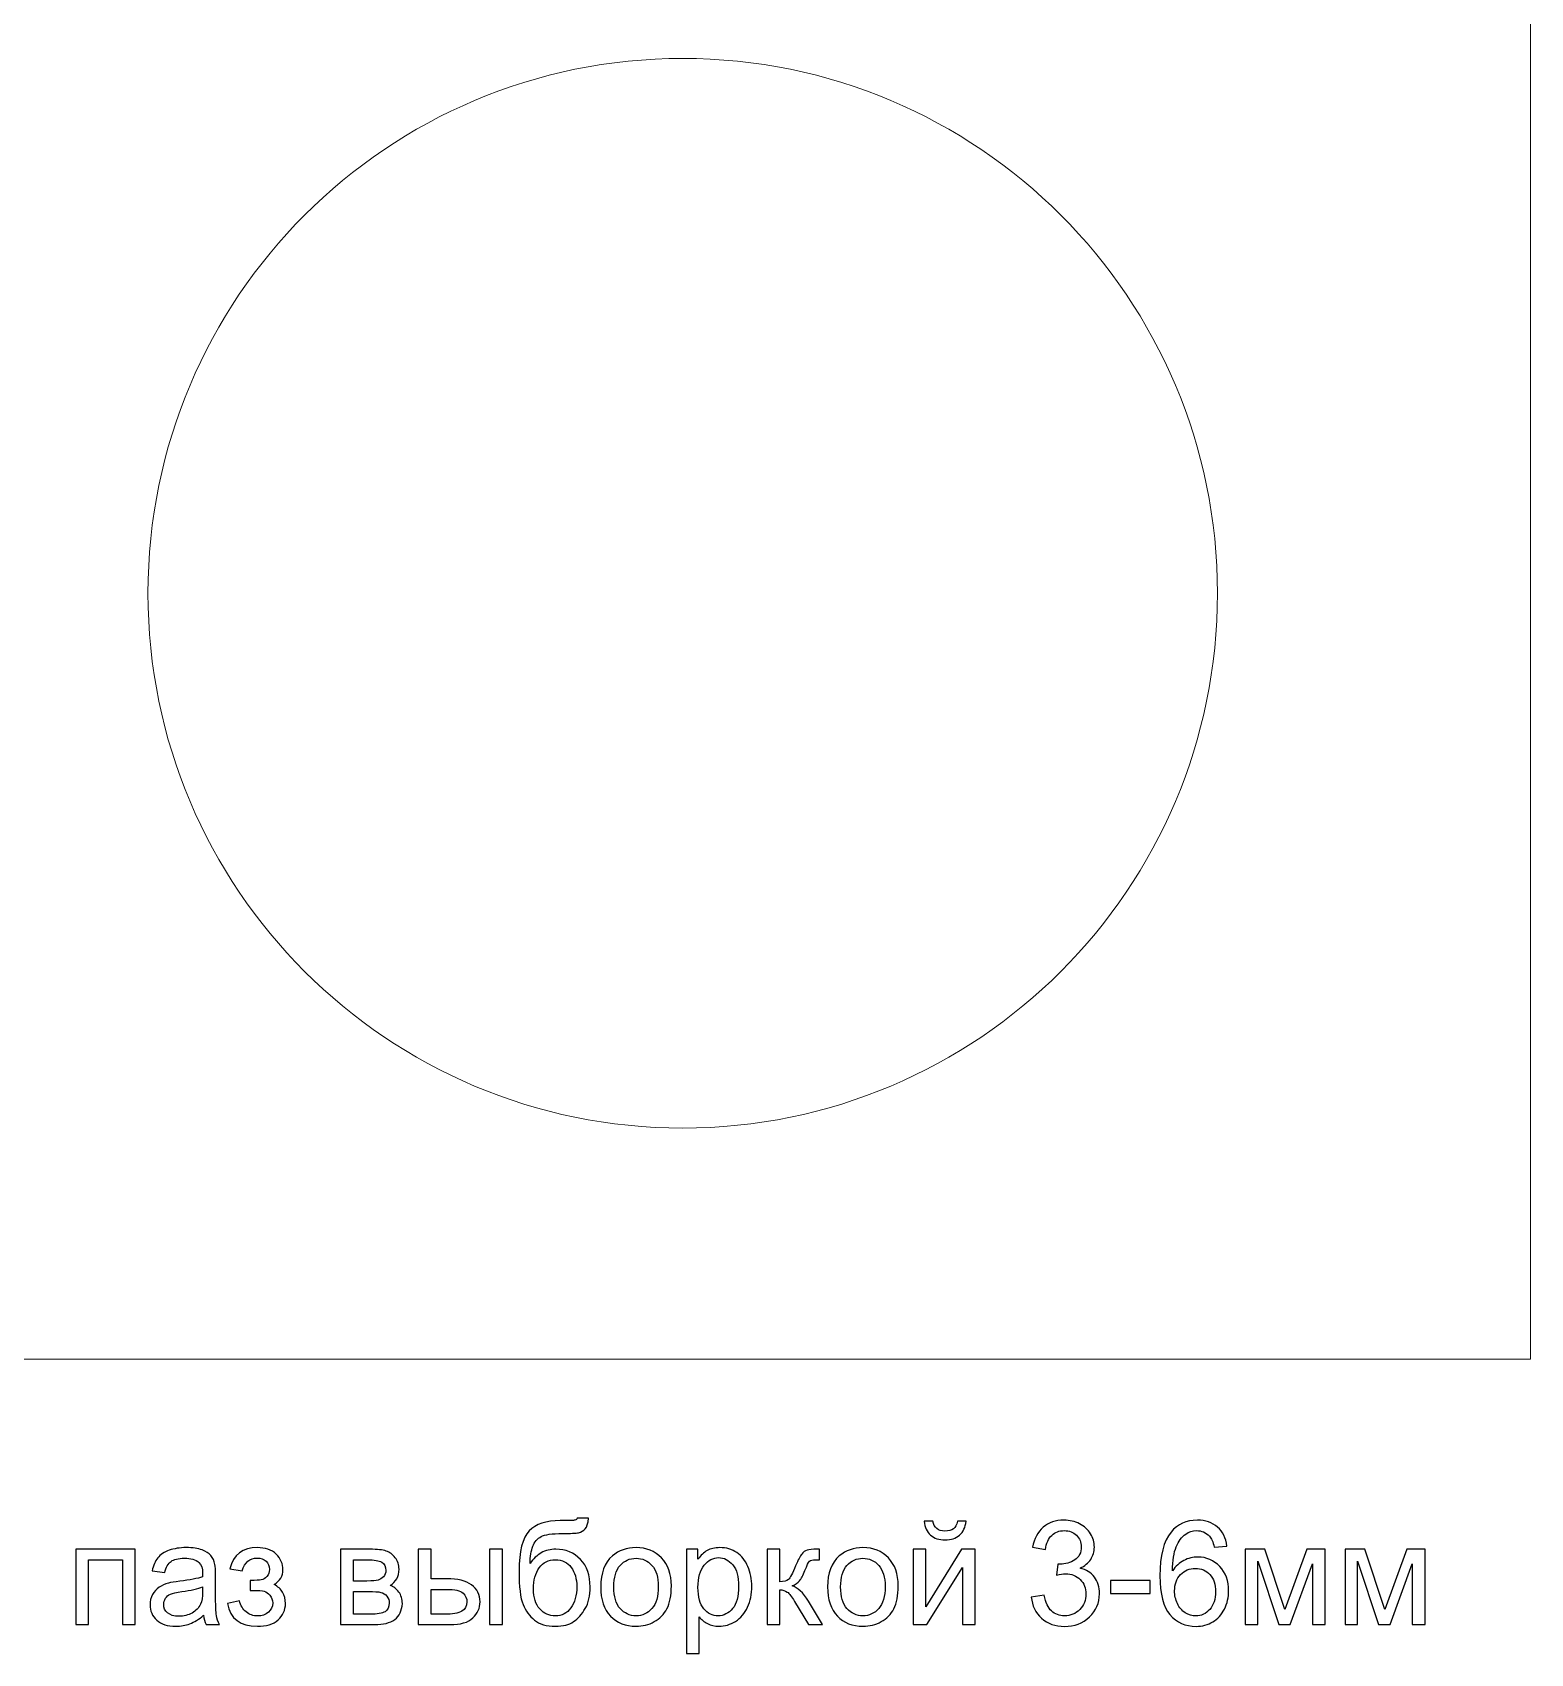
# Model space of a CAD drawing. Header units: millimetres. Extents: x -1744 to 2824, y -3870 to 2862.
# Drawn here: x 1834.5 to 2114.7, y 2163.4 to 2466.6 of the extents above; entities that cross this region are included whole.
import ezdxf

# ---------------------------------------------------------------- set-up
doc = ezdxf.new("R2010")
doc.units = ezdxf.units.MM
doc.header["$MEASUREMENT"] = 0
doc.layers.add('layer 1', color=7, linetype='Continuous')

msp = doc.modelspace()

# ---------------------------------------------------------------- linework, layer by layer
at = {"layer": 'layer 1', "color": 253, "lineweight": 20}
msp.add_lwpolyline([(1514.7007, 2218.5199), (2114.7007, 2218.5199), (2114.7007, 2566.5199), (1514.7007, 2566.5199), (1514.7007, 2218.5199)], close=True, dxfattribs=at)
at = {"layer": 'layer 1', "color": 142, "lineweight": 20}
msp.add_ellipse((1956.1507, 2361.7149), major_axis=(0, 100), ratio=1, dxfattribs=at)
at = {"layer": 'layer 1', "color": 250}
for points, knots in [([(1936.4159, 2188.7781), (1936.4159, 2188.7781), (1938.5356, 2188.7509), (1938.5356, 2188.7509), (1938.5356, 2188.7509), (1938.4405, 2187.8043), (1938.2276, 2187.143), (1937.906, 2186.7716), (1937.906, 2186.7716), (1937.5845, 2186.4002), (1937.1723, 2186.1646), (1936.665, 2186.0559), (1936.665, 2186.0559), (1936.1577, 2185.9517), (1935.1612, 2185.8974), (1933.6801, 2185.8974), (1933.6801, 2185.8974), (1931.7143, 2185.8974), (1930.3736, 2185.7072), (1929.6579, 2185.3267), (1929.6579, 2185.3267), (1928.9468, 2184.9462), (1928.4304, 2184.3393), (1928.1179, 2183.5058), (1928.1179, 2183.5058), (1927.8054, 2182.6679), (1927.6333, 2181.5944), (1927.597, 2180.2763), (1927.597, 2180.2763), (1928.1994, 2181.1732), (1928.9015, 2181.8435), (1929.7077, 2182.2919), (1929.7077, 2182.2919), (1930.5095, 2182.7404), (1931.4199, 2182.9623), (1932.4254, 2182.9623), (1932.4254, 2182.9623), (1934.2734, 2182.9623), (1935.8044, 2182.3282), (1937.0183, 2181.0599), (1937.0183, 2181.0599), (1938.2276, 2179.7917), (1938.8346, 2178.075), (1938.8346, 2175.9054), (1938.8346, 2175.9054), (1938.8346, 2174.2612), (1938.5311, 2172.9115), (1937.9196, 2171.8606), (1937.9196, 2171.8606), (1937.3082, 2170.8098), (1936.5834, 2169.9945), (1935.7455, 2169.4193), (1935.7455, 2169.4193), (1934.9121, 2168.844), (1933.7707, 2168.5587), (1932.3303, 2168.5587), (1932.3303, 2168.5587), (1930.6544, 2168.5587), (1929.3544, 2168.9391), (1928.4259, 2169.7046), (1928.4259, 2169.7046), (1927.4974, 2170.4701), (1926.7862, 2171.4484), (1926.288, 2172.6397), (1926.288, 2172.6397), (1925.7943, 2173.8309), (1925.5452, 2175.91), (1925.5452, 2178.8677), (1925.5452, 2178.8677), (1925.5452, 2182.5864), (1926.1748, 2185.0911), (1927.4294, 2186.382), (1927.4294, 2186.382), (1928.6841, 2187.6729), (1930.6182, 2188.3161), (1933.2271, 2188.3161), (1933.2271, 2188.3161), (1934.8532, 2188.3161), (1935.7727, 2188.3433), (1935.9946, 2188.3976), (1935.9946, 2188.3976), (1936.212, 2188.452), (1936.3524, 2188.5788), (1936.4159, 2188.7781)], [0, 0, 0, 0, 0.04545455, 0.04545455, 0.04545455, 0.04545455, 0.09090909, 0.09090909, 0.09090909, 0.09090909, 0.13636364, 0.13636364, 0.13636364, 0.13636364, 0.18181818, 0.18181818, 0.18181818, 0.18181818, 0.22727273, 0.22727273, 0.22727273, 0.22727273, 0.27272727, 0.27272727, 0.27272727, 0.27272727, 0.31818182, 0.31818182, 0.31818182, 0.31818182, 0.36363636, 0.36363636, 0.36363636, 0.36363636, 0.40909091, 0.40909091, 0.40909091, 0.40909091, 0.45454545, 0.45454545, 0.45454545, 0.45454545, 0.5, 0.5, 0.5, 0.5, 0.54545455, 0.54545455, 0.54545455, 0.54545455, 0.59090909, 0.59090909, 0.59090909, 0.59090909, 0.63636364, 0.63636364, 0.63636364, 0.63636364, 0.68181818, 0.68181818, 0.68181818, 0.68181818, 0.72727273, 0.72727273, 0.72727273, 0.72727273, 0.77272727, 0.77272727, 0.77272727, 0.77272727, 0.81818182, 0.81818182, 0.81818182, 0.81818182, 0.86363636, 0.86363636, 0.86363636, 0.86363636, 0.90909091, 0.90909091, 0.90909091, 0.90909091, 1, 1, 1, 1]), ([(2007.5102, 2188.1802), (2007.5102, 2188.1802), (2009.1408, 2188.1802), (2009.1408, 2188.1802), (2009.1408, 2188.1802), (2009.0094, 2187.0615), (2008.6018, 2186.2009), (2007.9224, 2185.603), (2007.9224, 2185.603), (2007.2429, 2185.0006), (2006.3416, 2184.7016), (2005.2137, 2184.7016), (2005.2137, 2184.7016), (2004.0814, 2184.7016), (2003.1755, 2185.0006), (2002.5006, 2185.5939), (2002.5006, 2185.5939), (2001.8257, 2186.1918), (2001.4181, 2187.0524), (2001.2867, 2188.1802), (2001.2867, 2188.1802), (2001.2867, 2188.1802), (2002.9173, 2188.1802), (2002.9173, 2188.1802), (2002.9173, 2188.1802), (2003.0396, 2187.5688), (2003.2887, 2187.1113), (2003.6556, 2186.8123), (2003.6556, 2186.8123), (2004.0225, 2186.5089), (2004.5207, 2186.3594), (2005.1413, 2186.3594), (2005.1413, 2186.3594), (2005.8615, 2186.3594), (2006.405, 2186.5043), (2006.7719, 2186.7988), (2006.7719, 2186.7988), (2007.1388, 2187.0886), (2007.3879, 2187.5506), (2007.5102, 2188.1802)], [0, 0, 0, 0, 0.09090909, 0.09090909, 0.09090909, 0.09090909, 0.18181818, 0.18181818, 0.18181818, 0.18181818, 0.27272727, 0.27272727, 0.27272727, 0.27272727, 0.36363636, 0.36363636, 0.36363636, 0.36363636, 0.45454545, 0.45454545, 0.45454545, 0.45454545, 0.54545455, 0.54545455, 0.54545455, 0.54545455, 0.63636364, 0.63636364, 0.63636364, 0.63636364, 0.72727273, 0.72727273, 0.72727273, 0.72727273, 0.81818182, 0.81818182, 0.81818182, 0.81818182, 1, 1, 1, 1]), ([(2021.3295, 2174.0212), (2021.3295, 2174.0212), (2023.7211, 2174.3473), (2023.7211, 2174.3473), (2023.7211, 2174.3473), (2023.9974, 2172.9885), (2024.4594, 2172.0101), (2025.1161, 2171.4122), (2025.1161, 2171.4122), (2025.7729, 2170.8143), (2026.5792, 2170.5154), (2027.5349, 2170.5154), (2027.5349, 2170.5154), (2028.6672, 2170.5154), (2029.6229, 2170.9049), (2030.393, 2171.684), (2030.393, 2171.684), (2031.163, 2172.463), (2031.548, 2173.4278), (2031.548, 2174.5783), (2031.548, 2174.5783), (2031.548, 2175.6744), (2031.1901, 2176.5803), (2030.47, 2177.296), (2030.47, 2177.296), (2029.7543, 2178.0071), (2028.8439, 2178.3649), (2027.7342, 2178.3649), (2027.7342, 2178.3649), (2027.2812, 2178.3649), (2026.7196, 2178.2743), (2026.0447, 2178.0977), (2026.0447, 2178.0977), (2026.0447, 2178.0977), (2026.3119, 2180.1903), (2026.3119, 2180.1903), (2026.3119, 2180.1903), (2026.4704, 2180.1722), (2026.6018, 2180.1631), (2026.6969, 2180.1631), (2026.6969, 2180.1631), (2027.7206, 2180.1631), (2028.6355, 2180.4303), (2029.4554, 2180.9603), (2029.4554, 2180.9603), (2030.2707, 2181.4902), (2030.6783, 2182.3055), (2030.6783, 2183.4062), (2030.6783, 2183.4062), (2030.6783, 2184.2804), (2030.3794, 2185.0051), (2029.786, 2185.5803), (2029.786, 2185.5803), (2029.1926, 2186.1556), (2028.4272, 2186.4409), (2027.4896, 2186.4409), (2027.4896, 2186.4409), (2026.5565, 2186.4409), (2025.782, 2186.1465), (2025.1614, 2185.5577), (2025.1614, 2185.5577), (2024.5409, 2184.9689), (2024.1423, 2184.0856), (2023.9657, 2182.908), (2023.9657, 2182.908), (2023.9657, 2182.908), (2021.5741, 2183.3428), (2021.5741, 2183.3428), (2021.5741, 2183.3428), (2021.8685, 2184.9462), (2022.5298, 2186.1918), (2023.5671, 2187.075), (2023.5671, 2187.075), (2024.5998, 2187.9583), (2025.8907, 2188.3976), (2027.4307, 2188.3976), (2027.4307, 2188.3976), (2028.4906, 2188.3976), (2029.4689, 2188.1712), (2030.3612, 2187.7137), (2030.3612, 2187.7137), (2031.2581, 2187.2608), (2031.942, 2186.6402), (2032.4131, 2185.8566), (2032.4131, 2185.8566), (2032.8887, 2185.0685), (2033.1242, 2184.2351), (2033.1242, 2183.3518), (2033.1242, 2183.3518), (2033.1242, 2182.5139), (2032.8977, 2181.7529), (2032.4493, 2181.0645), (2032.4493, 2181.0645), (2031.9964, 2180.376), (2031.326, 2179.8279), (2030.4428, 2179.4203), (2030.4428, 2179.4203), (2031.5933, 2179.1576), (2032.4856, 2178.605), (2033.1242, 2177.767), (2033.1242, 2177.767), (2033.7583, 2176.9336), (2034.0754, 2175.8828), (2034.0754, 2174.6281), (2034.0754, 2174.6281), (2034.0754, 2172.9296), (2033.4549, 2171.4847), (2032.2183, 2170.3025), (2032.2183, 2170.3025), (2030.9772, 2169.1203), (2029.4101, 2168.5315), (2027.5168, 2168.5315), (2027.5168, 2168.5315), (2025.8091, 2168.5315), (2024.3914, 2169.0433), (2023.2636, 2170.0624), (2023.2636, 2170.0624), (2022.1312, 2171.0816), (2021.4881, 2172.3996), (2021.3295, 2174.0212)], [0, 0, 0, 0, 0.03225806, 0.03225806, 0.03225806, 0.03225806, 0.06451613, 0.06451613, 0.06451613, 0.06451613, 0.09677419, 0.09677419, 0.09677419, 0.09677419, 0.12903226, 0.12903226, 0.12903226, 0.12903226, 0.16129032, 0.16129032, 0.16129032, 0.16129032, 0.19354839, 0.19354839, 0.19354839, 0.19354839, 0.22580645, 0.22580645, 0.22580645, 0.22580645, 0.25806452, 0.25806452, 0.25806452, 0.25806452, 0.29032258, 0.29032258, 0.29032258, 0.29032258, 0.32258065, 0.32258065, 0.32258065, 0.32258065, 0.35483871, 0.35483871, 0.35483871, 0.35483871, 0.38709677, 0.38709677, 0.38709677, 0.38709677, 0.41935484, 0.41935484, 0.41935484, 0.41935484, 0.4516129, 0.4516129, 0.4516129, 0.4516129, 0.48387097, 0.48387097, 0.48387097, 0.48387097, 0.51612903, 0.51612903, 0.51612903, 0.51612903, 0.5483871, 0.5483871, 0.5483871, 0.5483871, 0.58064516, 0.58064516, 0.58064516, 0.58064516, 0.61290323, 0.61290323, 0.61290323, 0.61290323, 0.64516129, 0.64516129, 0.64516129, 0.64516129, 0.67741935, 0.67741935, 0.67741935, 0.67741935, 0.70967742, 0.70967742, 0.70967742, 0.70967742, 0.74193548, 0.74193548, 0.74193548, 0.74193548, 0.77419355, 0.77419355, 0.77419355, 0.77419355, 0.80645161, 0.80645161, 0.80645161, 0.80645161, 0.83870968, 0.83870968, 0.83870968, 0.83870968, 0.87096774, 0.87096774, 0.87096774, 0.87096774, 0.90322581, 0.90322581, 0.90322581, 0.90322581, 0.93548387, 0.93548387, 0.93548387, 0.93548387, 1, 1, 1, 1]), ([(2057.9139, 2183.5602), (2057.9139, 2183.5602), (2055.5495, 2183.37), (2055.5495, 2183.37), (2055.5495, 2183.37), (2055.3366, 2184.3076), (2055.0331, 2184.9915), (2054.6391, 2185.4173), (2054.6391, 2185.4173), (2053.9914, 2186.1012), (2053.1897, 2186.4409), (2052.2385, 2186.4409), (2052.2385, 2186.4409), (2051.473, 2186.4409), (2050.7936, 2186.228), (2050.2093, 2185.8023), (2050.2093, 2185.8023), (2049.4574, 2185.2542), (2048.8686, 2184.457), (2048.4292, 2183.4062), (2048.4292, 2183.4062), (2047.9944, 2182.3508), (2047.7679, 2180.8516), (2047.7498, 2178.9084), (2047.7498, 2178.9084), (2048.325, 2179.7826), (2049.0316, 2180.4349), (2049.865, 2180.8561), (2049.865, 2180.8561), (2050.6985, 2181.2819), (2051.5681, 2181.4948), (2052.4831, 2181.4948), (2052.4831, 2181.4948), (2054.0774, 2181.4948), (2055.4363, 2180.9059), (2056.5596, 2179.7328), (2056.5596, 2179.7328), (2057.6783, 2178.5597), (2058.24, 2177.0468), (2058.24, 2175.1852), (2058.24, 2175.1852), (2058.24, 2173.9623), (2057.9773, 2172.8299), (2057.4519, 2171.7791), (2057.4519, 2171.7791), (2056.9219, 2170.7283), (2056.2017, 2169.9266), (2055.2777, 2169.3694), (2055.2777, 2169.3694), (2054.3583, 2168.8123), (2053.312, 2168.5315), (2052.1434, 2168.5315), (2052.1434, 2168.5315), (2050.1549, 2168.5315), (2048.5289, 2169.2653), (2047.2697, 2170.7283), (2047.2697, 2170.7283), (2046.015, 2172.1913), (2045.3854, 2174.6055), (2045.3854, 2177.9663), (2045.3854, 2177.9663), (2045.3854, 2181.7258), (2046.0829, 2184.4616), (2047.4735, 2186.1692), (2047.4735, 2186.1692), (2048.6874, 2187.6548), (2050.3225, 2188.3976), (2052.3834, 2188.3976), (2052.3834, 2188.3976), (2053.9144, 2188.3976), (2055.1736, 2187.9673), (2056.1519, 2187.1113), (2056.1519, 2187.1113), (2057.1303, 2186.2552), (2057.7191, 2185.073), (2057.9139, 2183.5602)], [0, 0, 0, 0, 0.05, 0.05, 0.05, 0.05, 0.1, 0.1, 0.1, 0.1, 0.15, 0.15, 0.15, 0.15, 0.2, 0.2, 0.2, 0.2, 0.25, 0.25, 0.25, 0.25, 0.3, 0.3, 0.3, 0.3, 0.35, 0.35, 0.35, 0.35, 0.4, 0.4, 0.4, 0.4, 0.45, 0.45, 0.45, 0.45, 0.5, 0.5, 0.5, 0.5, 0.55, 0.55, 0.55, 0.55, 0.6, 0.6, 0.6, 0.6, 0.65, 0.65, 0.65, 0.65, 0.7, 0.7, 0.7, 0.7, 0.75, 0.75, 0.75, 0.75, 0.8, 0.8, 0.8, 0.8, 0.85, 0.85, 0.85, 0.85, 0.9, 0.9, 0.9, 0.9, 1, 1, 1, 1]), ([(1842.6291, 2182.9623), (1842.6291, 2182.9623), (1853.7715, 2182.9623), (1853.7715, 2182.9623), (1853.7715, 2182.9623), (1853.7715, 2182.9623), (1853.7715, 2168.8576), (1853.7715, 2168.8576), (1853.7715, 2168.8576), (1853.7715, 2168.8576), (1851.38, 2168.8576), (1851.38, 2168.8576), (1851.38, 2168.8576), (1851.38, 2168.8576), (1851.38, 2180.9784), (1851.38, 2180.9784), (1851.38, 2180.9784), (1851.38, 2180.9784), (1845.0206, 2180.9784), (1845.0206, 2180.9784), (1845.0206, 2180.9784), (1845.0206, 2180.9784), (1845.0206, 2168.8576), (1845.0206, 2168.8576), (1845.0206, 2168.8576), (1845.0206, 2168.8576), (1842.6291, 2168.8576), (1842.6291, 2168.8576), (1842.6291, 2168.8576), (1842.6291, 2168.8576), (1842.6291, 2182.9623), (1842.6291, 2182.9623)], [0, 0, 0, 0, 0.11111111, 0.11111111, 0.11111111, 0.11111111, 0.22222222, 0.22222222, 0.22222222, 0.22222222, 0.33333333, 0.33333333, 0.33333333, 0.33333333, 0.44444444, 0.44444444, 0.44444444, 0.44444444, 0.55555556, 0.55555556, 0.55555556, 0.55555556, 0.66666667, 0.66666667, 0.66666667, 0.66666667, 0.77777778, 0.77777778, 0.77777778, 0.77777778, 1, 1, 1, 1]), ([(1866.5582, 2170.6241), (1865.6704, 2169.8677), (1864.8143, 2169.3377), (1863.9945, 2169.0252), (1863.9945, 2169.0252), (1863.1747, 2168.7127), (1862.296, 2168.5587), (1861.3538, 2168.5587), (1861.3538, 2168.5587), (1859.8048, 2168.5587), (1858.6135, 2168.9346), (1857.7801, 2169.691), (1857.7801, 2169.691), (1856.9467, 2170.4429), (1856.53, 2171.4077), (1856.53, 2172.5808), (1856.53, 2172.5808), (1856.53, 2173.2693), (1856.6885, 2173.8989), (1857.001, 2174.4696), (1857.001, 2174.4696), (1857.3181, 2175.0403), (1857.7303, 2175.4932), (1858.2376, 2175.8375), (1858.2376, 2175.8375), (1858.7494, 2176.1817), (1859.3201, 2176.4444), (1859.9588, 2176.6211), (1859.9588, 2176.6211), (1860.4298, 2176.7434), (1861.1409, 2176.8611), (1862.0876, 2176.9789), (1862.0876, 2176.9789), (1864.0171, 2177.2054), (1865.4439, 2177.4817), (1866.3543, 2177.7987), (1866.3543, 2177.7987), (1866.3634, 2178.1249), (1866.3679, 2178.3332), (1866.3679, 2178.4193), (1866.3679, 2178.4193), (1866.3679, 2179.3886), (1866.1415, 2180.0725), (1865.6885, 2180.4711), (1865.6885, 2180.4711), (1865.077, 2181.0101), (1864.1666, 2181.2774), (1862.9618, 2181.2774), (1862.9618, 2181.2774), (1861.8339, 2181.2774), (1861.0005, 2181.0781), (1860.4661, 2180.684), (1860.4661, 2180.684), (1859.927, 2180.2899), (1859.533, 2179.5924), (1859.2748, 2178.5869), (1859.2748, 2178.5869), (1859.2748, 2178.5869), (1856.9376, 2178.913), (1856.9376, 2178.913), (1856.9376, 2178.913), (1857.1505, 2179.914), (1857.4993, 2180.7248), (1857.9884, 2181.3408), (1857.9884, 2181.3408), (1858.4776, 2181.9568), (1859.1842, 2182.4278), (1860.1082, 2182.763), (1860.1082, 2182.763), (1861.0277, 2183.0937), (1862.1012, 2183.2613), (1863.3151, 2183.2613), (1863.3151, 2183.2613), (1864.5199, 2183.2613), (1865.5028, 2183.1208), (1866.2592, 2182.8355), (1866.2592, 2182.8355), (1867.0111, 2182.5501), (1867.5682, 2182.1968), (1867.9215, 2181.7665), (1867.9215, 2181.7665), (1868.2748, 2181.3362), (1868.5239, 2180.7927), (1868.6689, 2180.1359), (1868.6689, 2180.1359), (1868.7459, 2179.7283), (1868.7867, 2178.9945), (1868.7867, 2177.9391), (1868.7867, 2177.9391), (1868.7867, 2177.9391), (1868.7867, 2174.7685), (1868.7867, 2174.7685), (1868.7867, 2174.7685), (1868.7867, 2172.5536), (1868.8365, 2171.154), (1868.9361, 2170.5607), (1868.9361, 2170.5607), (1869.0312, 2169.9673), (1869.2305, 2169.4011), (1869.5204, 2168.8576), (1869.5204, 2168.8576), (1869.5204, 2168.8576), (1867.0202, 2168.8576), (1867.0202, 2168.8576), (1867.0202, 2168.8576), (1866.7801, 2169.3604), (1866.6261, 2169.9492), (1866.5582, 2170.6241)], [0, 0, 0, 0, 0.03571429, 0.03571429, 0.03571429, 0.03571429, 0.07142857, 0.07142857, 0.07142857, 0.07142857, 0.10714286, 0.10714286, 0.10714286, 0.10714286, 0.14285714, 0.14285714, 0.14285714, 0.14285714, 0.17857143, 0.17857143, 0.17857143, 0.17857143, 0.21428571, 0.21428571, 0.21428571, 0.21428571, 0.25, 0.25, 0.25, 0.25, 0.28571429, 0.28571429, 0.28571429, 0.28571429, 0.32142857, 0.32142857, 0.32142857, 0.32142857, 0.35714286, 0.35714286, 0.35714286, 0.35714286, 0.39285714, 0.39285714, 0.39285714, 0.39285714, 0.42857143, 0.42857143, 0.42857143, 0.42857143, 0.46428571, 0.46428571, 0.46428571, 0.46428571, 0.5, 0.5, 0.5, 0.5, 0.53571429, 0.53571429, 0.53571429, 0.53571429, 0.57142857, 0.57142857, 0.57142857, 0.57142857, 0.60714286, 0.60714286, 0.60714286, 0.60714286, 0.64285714, 0.64285714, 0.64285714, 0.64285714, 0.67857143, 0.67857143, 0.67857143, 0.67857143, 0.71428571, 0.71428571, 0.71428571, 0.71428571, 0.75, 0.75, 0.75, 0.75, 0.78571429, 0.78571429, 0.78571429, 0.78571429, 0.82142857, 0.82142857, 0.82142857, 0.82142857, 0.85714286, 0.85714286, 0.85714286, 0.85714286, 0.89285714, 0.89285714, 0.89285714, 0.89285714, 0.92857143, 0.92857143, 0.92857143, 0.92857143, 1, 1, 1, 1]), ([(1875.2819, 2175.2441), (1875.2819, 2175.2441), (1875.2819, 2177.1193), (1875.2819, 2177.1193), (1875.2819, 2177.1193), (1876.2874, 2177.1284), (1876.9759, 2177.1691), (1877.3383, 2177.2371), (1877.3383, 2177.2371), (1877.7051, 2177.3096), (1878.0539, 2177.5179), (1878.38, 2177.8712), (1878.38, 2177.8712), (1878.7061, 2178.2245), (1878.8692, 2178.6639), (1878.8692, 2179.1938), (1878.8692, 2179.1938), (1878.8692, 2179.8325), (1878.6563, 2180.3488), (1878.226, 2180.7293), (1878.226, 2180.7293), (1877.7957, 2181.1143), (1877.2431, 2181.3045), (1876.5592, 2181.3045), (1876.5592, 2181.3045), (1875.2139, 2181.3045), (1874.2718, 2180.5164), (1873.7328, 2178.9402), (1873.7328, 2178.9402), (1873.7328, 2178.9402), (1871.45, 2179.3206), (1871.45, 2179.3206), (1871.45, 2179.3206), (1872.1566, 2181.9477), (1873.8687, 2183.2613), (1876.5773, 2183.2613), (1876.5773, 2183.2613), (1878.0811, 2183.2613), (1879.2587, 2182.8536), (1880.1148, 2182.0338), (1880.1148, 2182.0338), (1880.9709, 2181.2139), (1881.3966, 2180.2356), (1881.3966, 2179.0987), (1881.3966, 2179.0987), (1881.3966, 2177.9527), (1880.8395, 2177.0378), (1879.7298, 2176.3629), (1879.7298, 2176.3629), (1880.4409, 2175.9824), (1880.9709, 2175.4978), (1881.3287, 2174.9089), (1881.3287, 2174.9089), (1881.682, 2174.3201), (1881.8586, 2173.6226), (1881.8586, 2172.8163), (1881.8586, 2172.8163), (1881.8586, 2171.5526), (1881.3966, 2170.529), (1880.4772, 2169.7408), (1880.4772, 2169.7408), (1879.5532, 2168.9527), (1878.2668, 2168.5587), (1876.609, 2168.5587), (1876.609, 2168.5587), (1873.3931, 2168.5587), (1871.527, 2169.9809), (1871.0151, 2172.8254), (1871.0151, 2172.8254), (1871.0151, 2172.8254), (1873.2708, 2173.3146), (1873.2708, 2173.3146), (1873.2708, 2173.3146), (1873.4746, 2172.4177), (1873.8868, 2171.7202), (1874.5119, 2171.2265), (1874.5119, 2171.2265), (1875.1369, 2170.7328), (1875.8481, 2170.4882), (1876.6543, 2170.4882), (1876.6543, 2170.4882), (1877.4605, 2170.4882), (1878.1309, 2170.7147), (1878.6654, 2171.1721), (1878.6654, 2171.1721), (1879.1999, 2171.6251), (1879.4671, 2172.2049), (1879.4671, 2172.9115), (1879.4671, 2172.9115), (1879.4671, 2173.4595), (1879.2995, 2173.9351), (1878.9643, 2174.3428), (1878.9643, 2174.3428), (1878.6291, 2174.7504), (1878.2713, 2175.0041), (1877.8908, 2175.1037), (1877.8908, 2175.1037), (1877.5104, 2175.2079), (1876.8219, 2175.2577), (1875.8254, 2175.2577), (1875.8254, 2175.2577), (1875.7439, 2175.2577), (1875.5627, 2175.2532), (1875.2819, 2175.2441)], [0, 0, 0, 0, 0.03703704, 0.03703704, 0.03703704, 0.03703704, 0.07407407, 0.07407407, 0.07407407, 0.07407407, 0.11111111, 0.11111111, 0.11111111, 0.11111111, 0.14814815, 0.14814815, 0.14814815, 0.14814815, 0.18518519, 0.18518519, 0.18518519, 0.18518519, 0.22222222, 0.22222222, 0.22222222, 0.22222222, 0.25925926, 0.25925926, 0.25925926, 0.25925926, 0.2962963, 0.2962963, 0.2962963, 0.2962963, 0.33333333, 0.33333333, 0.33333333, 0.33333333, 0.37037037, 0.37037037, 0.37037037, 0.37037037, 0.40740741, 0.40740741, 0.40740741, 0.40740741, 0.44444444, 0.44444444, 0.44444444, 0.44444444, 0.48148148, 0.48148148, 0.48148148, 0.48148148, 0.51851852, 0.51851852, 0.51851852, 0.51851852, 0.55555556, 0.55555556, 0.55555556, 0.55555556, 0.59259259, 0.59259259, 0.59259259, 0.59259259, 0.62962963, 0.62962963, 0.62962963, 0.62962963, 0.66666667, 0.66666667, 0.66666667, 0.66666667, 0.7037037, 0.7037037, 0.7037037, 0.7037037, 0.74074074, 0.74074074, 0.74074074, 0.74074074, 0.77777778, 0.77777778, 0.77777778, 0.77777778, 0.81481481, 0.81481481, 0.81481481, 0.81481481, 0.85185185, 0.85185185, 0.85185185, 0.85185185, 0.88888889, 0.88888889, 0.88888889, 0.88888889, 0.92592593, 0.92592593, 0.92592593, 0.92592593, 1, 1, 1, 1]), ([(1892.1677, 2182.9623), (1892.1677, 2182.9623), (1897.6709, 2182.9623), (1897.6709, 2182.9623), (1897.6709, 2182.9623), (1899.0207, 2182.9623), (1900.0263, 2182.8491), (1900.6876, 2182.6226), (1900.6876, 2182.6226), (1901.3443, 2182.3961), (1901.9105, 2181.9839), (1902.3816, 2181.3815), (1902.3816, 2181.3815), (1902.8572, 2180.7746), (1903.0927, 2180.0544), (1903.0927, 2179.2119), (1903.0927, 2179.2119), (1903.0927, 2178.537), (1902.9523, 2177.9482), (1902.676, 2177.45), (1902.676, 2177.45), (1902.3952, 2176.9472), (1901.9785, 2176.526), (1901.4168, 2176.1908), (1901.4168, 2176.1908), (1902.0781, 2175.9688), (1902.6262, 2175.5567), (1903.0655, 2174.9497), (1903.0655, 2174.9497), (1903.5003, 2174.3473), (1903.7178, 2173.6271), (1903.7178, 2172.7982), (1903.7178, 2172.7982), (1903.6317, 2171.462), (1903.1516, 2170.4701), (1902.2865, 2169.8269), (1902.2865, 2169.8269), (1901.4213, 2169.1792), (1900.1621, 2168.8576), (1898.5134, 2168.8576), (1898.5134, 2168.8576), (1898.5134, 2168.8576), (1892.1677, 2168.8576), (1892.1677, 2168.8576), (1892.1677, 2168.8576), (1892.1677, 2168.8576), (1892.1677, 2182.9623), (1892.1677, 2182.9623)], [0, 0, 0, 0, 0.07692308, 0.07692308, 0.07692308, 0.07692308, 0.15384615, 0.15384615, 0.15384615, 0.15384615, 0.23076923, 0.23076923, 0.23076923, 0.23076923, 0.30769231, 0.30769231, 0.30769231, 0.30769231, 0.38461538, 0.38461538, 0.38461538, 0.38461538, 0.46153846, 0.46153846, 0.46153846, 0.46153846, 0.53846154, 0.53846154, 0.53846154, 0.53846154, 0.61538462, 0.61538462, 0.61538462, 0.61538462, 0.69230769, 0.69230769, 0.69230769, 0.69230769, 0.76923077, 0.76923077, 0.76923077, 0.76923077, 0.84615385, 0.84615385, 0.84615385, 0.84615385, 1, 1, 1, 1]), ([(1906.6891, 2182.9623), (1906.6891, 2182.9623), (1909.0806, 2182.9623), (1909.0806, 2182.9623), (1909.0806, 2182.9623), (1909.0806, 2182.9623), (1909.0806, 2177.4454), (1909.0806, 2177.4454), (1909.0806, 2177.4454), (1909.0806, 2177.4454), (1912.0973, 2177.4454), (1912.0973, 2177.4454), (1912.0973, 2177.4454), (1914.0676, 2177.4454), (1915.5804, 2177.065), (1916.6448, 2176.2995), (1916.6448, 2176.2995), (1917.7092, 2175.534), (1918.2392, 2174.4786), (1918.2392, 2173.1334), (1918.2392, 2173.1334), (1918.2392, 2171.9557), (1917.7953, 2170.9502), (1916.9075, 2170.1123), (1916.9075, 2170.1123), (1916.0198, 2169.2743), (1914.602, 2168.8576), (1912.6498, 2168.8576), (1912.6498, 2168.8576), (1912.6498, 2168.8576), (1906.6891, 2168.8576), (1906.6891, 2168.8576), (1906.6891, 2168.8576), (1906.6891, 2168.8576), (1906.6891, 2182.9623), (1906.6891, 2182.9623)], [0, 0, 0, 0, 0.1, 0.1, 0.1, 0.1, 0.2, 0.2, 0.2, 0.2, 0.3, 0.3, 0.3, 0.3, 0.4, 0.4, 0.4, 0.4, 0.5, 0.5, 0.5, 0.5, 0.6, 0.6, 0.6, 0.6, 0.7, 0.7, 0.7, 0.7, 0.8, 0.8, 0.8, 0.8, 1, 1, 1, 1]), ([(1920.0329, 2182.9623), (1920.0329, 2182.9623), (1922.4244, 2182.9623), (1922.4244, 2182.9623), (1922.4244, 2182.9623), (1922.4244, 2182.9623), (1922.4244, 2168.8576), (1922.4244, 2168.8576), (1922.4244, 2168.8576), (1922.4244, 2168.8576), (1920.0329, 2168.8576), (1920.0329, 2168.8576), (1920.0329, 2168.8576), (1920.0329, 2168.8576), (1920.0329, 2182.9623), (1920.0329, 2182.9623)], [0, 0, 0, 0, 0.2, 0.2, 0.2, 0.2, 0.4, 0.4, 0.4, 0.4, 0.6, 0.6, 0.6, 0.6, 1, 1, 1, 1]), ([(1940.8139, 2175.91), (1940.8139, 2178.5144), (1941.5386, 2180.4439), (1942.9926, 2181.6986), (1942.9926, 2181.6986), (1944.202, 2182.7404), (1945.6831, 2183.2613), (1947.4269, 2183.2613), (1947.4269, 2183.2613), (1949.361, 2183.2613), (1950.9463, 2182.6271), (1952.1783, 2181.3589), (1952.1783, 2181.3589), (1953.4058, 2180.0952), (1954.0218, 2178.3423), (1954.0218, 2176.1092), (1954.0218, 2176.1092), (1954.0218, 2174.2975), (1953.75, 2172.8752), (1953.2065, 2171.838), (1953.2065, 2171.838), (1952.663, 2170.8007), (1951.8703, 2169.9945), (1950.8285, 2169.4193), (1950.8285, 2169.4193), (1949.7913, 2168.844), (1948.6544, 2168.5587), (1947.4269, 2168.5587), (1947.4269, 2168.5587), (1945.4521, 2168.5587), (1943.8577, 2169.1882), (1942.6393, 2170.452), (1942.6393, 2170.452), (1941.4209, 2171.7157), (1940.8139, 2173.5365), (1940.8139, 2175.91)], [0, 0, 0, 0, 0.1, 0.1, 0.1, 0.1, 0.2, 0.2, 0.2, 0.2, 0.3, 0.3, 0.3, 0.3, 0.4, 0.4, 0.4, 0.4, 0.5, 0.5, 0.5, 0.5, 0.6, 0.6, 0.6, 0.6, 0.7, 0.7, 0.7, 0.7, 0.8, 0.8, 0.8, 0.8, 1, 1, 1, 1]), ([(1956.8256, 2163.4494), (1956.8256, 2163.4494), (1956.8256, 2182.9623), (1956.8256, 2182.9623), (1956.8256, 2182.9623), (1956.8256, 2182.9623), (1958.9997, 2182.9623), (1958.9997, 2182.9623), (1958.9997, 2182.9623), (1958.9997, 2182.9623), (1958.9997, 2181.1098), (1958.9997, 2181.1098), (1958.9997, 2181.1098), (1959.5115, 2181.8254), (1960.0913, 2182.3644), (1960.739, 2182.7222), (1960.739, 2182.7222), (1961.3822, 2183.0801), (1962.1658, 2183.2613), (1963.0853, 2183.2613), (1963.0853, 2183.2613), (1964.2901, 2183.2613), (1965.35, 2182.9532), (1966.2695, 2182.3327), (1966.2695, 2182.3327), (1967.1889, 2181.7167), (1967.8819, 2180.8425), (1968.353, 2179.7192), (1968.353, 2179.7192), (1968.8195, 2178.5914), (1969.0551, 2177.3594), (1969.0551, 2176.0141), (1969.0551, 2176.0141), (1969.0551, 2174.5783), (1968.7969, 2173.2829), (1968.2805, 2172.1279), (1968.2805, 2172.1279), (1967.7642, 2170.9774), (1967.0123, 2170.0941), (1966.0249, 2169.4781), (1966.0249, 2169.4781), (1965.042, 2168.8667), (1964.0047, 2168.5587), (1962.9177, 2168.5587), (1962.9177, 2168.5587), (1962.1205, 2168.5587), (1961.4048, 2168.7262), (1960.7752, 2169.0614), (1960.7752, 2169.0614), (1960.1411, 2169.3966), (1959.6248, 2169.8178), (1959.2171, 2170.3297), (1959.2171, 2170.3297), (1959.2171, 2170.3297), (1959.2171, 2163.4494), (1959.2171, 2163.4494), (1959.2171, 2163.4494), (1959.2171, 2163.4494), (1956.8256, 2163.4494), (1956.8256, 2163.4494)], [0, 0, 0, 0, 0.0625, 0.0625, 0.0625, 0.0625, 0.125, 0.125, 0.125, 0.125, 0.1875, 0.1875, 0.1875, 0.1875, 0.25, 0.25, 0.25, 0.25, 0.3125, 0.3125, 0.3125, 0.3125, 0.375, 0.375, 0.375, 0.375, 0.4375, 0.4375, 0.4375, 0.4375, 0.5, 0.5, 0.5, 0.5, 0.5625, 0.5625, 0.5625, 0.5625, 0.625, 0.625, 0.625, 0.625, 0.6875, 0.6875, 0.6875, 0.6875, 0.75, 0.75, 0.75, 0.75, 0.8125, 0.8125, 0.8125, 0.8125, 0.875, 0.875, 0.875, 0.875, 1, 1, 1, 1]), ([(1971.9132, 2182.9623), (1971.9132, 2182.9623), (1974.3047, 2182.9623), (1974.3047, 2182.9623), (1974.3047, 2182.9623), (1974.3047, 2182.9623), (1974.3047, 2176.8747), (1974.3047, 2176.8747), (1974.3047, 2176.8747), (1975.0657, 2176.8747), (1975.6002, 2177.0197), (1975.9082, 2177.3141), (1975.9082, 2177.3141), (1976.2116, 2177.604), (1976.66, 2178.451), (1977.2579, 2179.8596), (1977.2579, 2179.8596), (1977.729, 2180.9739), (1978.1095, 2181.7076), (1978.3994, 2182.0609), (1978.3994, 2182.0609), (1978.6938, 2182.4142), (1979.029, 2182.6543), (1979.4094, 2182.7766), (1979.4094, 2182.7766), (1979.7944, 2182.8989), (1980.4059, 2182.9623), (1981.2439, 2182.9623), (1981.2439, 2182.9623), (1981.2439, 2182.9623), (1981.724, 2182.9623), (1981.724, 2182.9623), (1981.724, 2182.9623), (1981.724, 2182.9623), (1981.724, 2180.992), (1981.724, 2180.992), (1981.724, 2180.992), (1981.724, 2180.992), (1981.0581, 2181.0056), (1981.0581, 2181.0056), (1981.0581, 2181.0056), (1980.4286, 2181.0056), (1980.0254, 2180.9105), (1979.8488, 2180.7248), (1979.8488, 2180.7248), (1979.6631, 2180.53), (1979.3777, 2179.9502), (1978.9972, 2178.9855), (1978.9972, 2178.9855), (1978.6349, 2178.0614), (1978.3042, 2177.4228), (1978.0008, 2177.0695), (1978.0008, 2177.0695), (1977.7018, 2176.7162), (1977.2353, 2176.3946), (1976.6057, 2176.1002), (1976.6057, 2176.1002), (1977.6339, 2175.8239), (1978.6485, 2174.8682), (1979.645, 2173.2285), (1979.645, 2173.2285), (1979.645, 2173.2285), (1982.2675, 2168.8576), (1982.2675, 2168.8576), (1982.2675, 2168.8576), (1982.2675, 2168.8576), (1979.6404, 2168.8576), (1979.6404, 2168.8576), (1979.6404, 2168.8576), (1979.6404, 2168.8576), (1977.0541, 2173.2149), (1977.0541, 2173.2149), (1977.0541, 2173.2149), (1976.5332, 2174.0982), (1976.0803, 2174.6779), (1975.6953, 2174.9588), (1975.6953, 2174.9588), (1975.3057, 2175.2396), (1974.8437, 2175.38), (1974.3047, 2175.38), (1974.3047, 2175.38), (1974.3047, 2175.38), (1974.3047, 2168.8576), (1974.3047, 2168.8576), (1974.3047, 2168.8576), (1974.3047, 2168.8576), (1971.9132, 2168.8576), (1971.9132, 2168.8576), (1971.9132, 2168.8576), (1971.9132, 2168.8576), (1971.9132, 2182.9623), (1971.9132, 2182.9623)], [0, 0, 0, 0, 0.04166667, 0.04166667, 0.04166667, 0.04166667, 0.08333333, 0.08333333, 0.08333333, 0.08333333, 0.125, 0.125, 0.125, 0.125, 0.16666667, 0.16666667, 0.16666667, 0.16666667, 0.20833333, 0.20833333, 0.20833333, 0.20833333, 0.25, 0.25, 0.25, 0.25, 0.29166667, 0.29166667, 0.29166667, 0.29166667, 0.33333333, 0.33333333, 0.33333333, 0.33333333, 0.375, 0.375, 0.375, 0.375, 0.41666667, 0.41666667, 0.41666667, 0.41666667, 0.45833333, 0.45833333, 0.45833333, 0.45833333, 0.5, 0.5, 0.5, 0.5, 0.54166667, 0.54166667, 0.54166667, 0.54166667, 0.58333333, 0.58333333, 0.58333333, 0.58333333, 0.625, 0.625, 0.625, 0.625, 0.66666667, 0.66666667, 0.66666667, 0.66666667, 0.70833333, 0.70833333, 0.70833333, 0.70833333, 0.75, 0.75, 0.75, 0.75, 0.79166667, 0.79166667, 0.79166667, 0.79166667, 0.83333333, 0.83333333, 0.83333333, 0.83333333, 0.875, 0.875, 0.875, 0.875, 0.91666667, 0.91666667, 0.91666667, 0.91666667, 1, 1, 1, 1]), ([(1983.2368, 2175.91), (1983.2368, 2178.5144), (1983.9615, 2180.4439), (1985.4155, 2181.6986), (1985.4155, 2181.6986), (1986.6249, 2182.7404), (1988.106, 2183.2613), (1989.8498, 2183.2613), (1989.8498, 2183.2613), (1991.7839, 2183.2613), (1993.3692, 2182.6271), (1994.6012, 2181.3589), (1994.6012, 2181.3589), (1995.8287, 2180.0952), (1996.4447, 2178.3423), (1996.4447, 2176.1092), (1996.4447, 2176.1092), (1996.4447, 2174.2975), (1996.1729, 2172.8752), (1995.6294, 2171.838), (1995.6294, 2171.838), (1995.0859, 2170.8007), (1994.2932, 2169.9945), (1993.2514, 2169.4193), (1993.2514, 2169.4193), (1992.2142, 2168.844), (1991.0773, 2168.5587), (1989.8498, 2168.5587), (1989.8498, 2168.5587), (1987.875, 2168.5587), (1986.2806, 2169.1882), (1985.0622, 2170.452), (1985.0622, 2170.452), (1983.8438, 2171.7157), (1983.2368, 2173.5365), (1983.2368, 2175.91)], [0, 0, 0, 0, 0.1, 0.1, 0.1, 0.1, 0.2, 0.2, 0.2, 0.2, 0.3, 0.3, 0.3, 0.3, 0.4, 0.4, 0.4, 0.4, 0.5, 0.5, 0.5, 0.5, 0.6, 0.6, 0.6, 0.6, 0.7, 0.7, 0.7, 0.7, 0.8, 0.8, 0.8, 0.8, 1, 1, 1, 1]), ([(1999.2485, 2182.9623), (1999.2485, 2182.9623), (2001.64, 2182.9623), (2001.64, 2182.9623), (2001.64, 2182.9623), (2001.64, 2182.9623), (2001.64, 2172.2049), (2001.64, 2172.2049), (2001.64, 2172.2049), (2001.64, 2172.2049), (2008.2847, 2182.9623), (2008.2847, 2182.9623), (2008.2847, 2182.9623), (2008.2847, 2182.9623), (2010.8529, 2182.9623), (2010.8529, 2182.9623), (2010.8529, 2182.9623), (2010.8529, 2182.9623), (2010.8529, 2168.8576), (2010.8529, 2168.8576), (2010.8529, 2168.8576), (2010.8529, 2168.8576), (2008.4614, 2168.8576), (2008.4614, 2168.8576), (2008.4614, 2168.8576), (2008.4614, 2168.8576), (2008.4614, 2179.5471), (2008.4614, 2179.5471), (2008.4614, 2179.5471), (2008.4614, 2179.5471), (2001.8257, 2168.8576), (2001.8257, 2168.8576), (2001.8257, 2168.8576), (2001.8257, 2168.8576), (1999.2485, 2168.8576), (1999.2485, 2168.8576), (1999.2485, 2168.8576), (1999.2485, 2168.8576), (1999.2485, 2182.9623), (1999.2485, 2182.9623)], [0, 0, 0, 0, 0.09090909, 0.09090909, 0.09090909, 0.09090909, 0.18181818, 0.18181818, 0.18181818, 0.18181818, 0.27272727, 0.27272727, 0.27272727, 0.27272727, 0.36363636, 0.36363636, 0.36363636, 0.36363636, 0.45454545, 0.45454545, 0.45454545, 0.45454545, 0.54545455, 0.54545455, 0.54545455, 0.54545455, 0.63636364, 0.63636364, 0.63636364, 0.63636364, 0.72727273, 0.72727273, 0.72727273, 0.72727273, 0.81818182, 0.81818182, 0.81818182, 0.81818182, 1, 1, 1, 1]), ([(2061.3427, 2182.9623), (2061.3427, 2182.9623), (2065.0206, 2182.9623), (2065.0206, 2182.9623), (2065.0206, 2182.9623), (2065.0206, 2182.9623), (2068.7483, 2171.6749), (2068.7483, 2171.6749), (2068.7483, 2171.6749), (2068.7483, 2171.6749), (2072.8747, 2182.9623), (2072.8747, 2182.9623), (2072.8747, 2182.9623), (2072.8747, 2182.9623), (2076.2899, 2182.9623), (2076.2899, 2182.9623), (2076.2899, 2182.9623), (2076.2899, 2182.9623), (2076.2899, 2168.8576), (2076.2899, 2168.8576), (2076.2899, 2168.8576), (2076.2899, 2168.8576), (2073.8983, 2168.8576), (2073.8983, 2168.8576), (2073.8983, 2168.8576), (2073.8983, 2168.8576), (2073.8983, 2180.2129), (2073.8983, 2180.2129), (2073.8983, 2180.2129), (2073.8983, 2180.2129), (2069.7448, 2168.8576), (2069.7448, 2168.8576), (2069.7448, 2168.8576), (2069.7448, 2168.8576), (2067.6069, 2168.8576), (2067.6069, 2168.8576), (2067.6069, 2168.8576), (2067.6069, 2168.8576), (2063.6799, 2180.7565), (2063.6799, 2180.7565), (2063.6799, 2180.7565), (2063.6799, 2180.7565), (2063.6799, 2168.8576), (2063.6799, 2168.8576), (2063.6799, 2168.8576), (2063.6799, 2168.8576), (2061.3427, 2168.8576), (2061.3427, 2168.8576), (2061.3427, 2168.8576), (2061.3427, 2168.8576), (2061.3427, 2182.9623), (2061.3427, 2182.9623)], [0, 0, 0, 0, 0.07142857, 0.07142857, 0.07142857, 0.07142857, 0.14285714, 0.14285714, 0.14285714, 0.14285714, 0.21428571, 0.21428571, 0.21428571, 0.21428571, 0.28571429, 0.28571429, 0.28571429, 0.28571429, 0.35714286, 0.35714286, 0.35714286, 0.35714286, 0.42857143, 0.42857143, 0.42857143, 0.42857143, 0.5, 0.5, 0.5, 0.5, 0.57142857, 0.57142857, 0.57142857, 0.57142857, 0.64285714, 0.64285714, 0.64285714, 0.64285714, 0.71428571, 0.71428571, 0.71428571, 0.71428571, 0.78571429, 0.78571429, 0.78571429, 0.78571429, 0.85714286, 0.85714286, 0.85714286, 0.85714286, 1, 1, 1, 1]), ([(2080.0267, 2182.9623), (2080.0267, 2182.9623), (2083.7046, 2182.9623), (2083.7046, 2182.9623), (2083.7046, 2182.9623), (2083.7046, 2182.9623), (2087.4323, 2171.6749), (2087.4323, 2171.6749), (2087.4323, 2171.6749), (2087.4323, 2171.6749), (2091.5587, 2182.9623), (2091.5587, 2182.9623), (2091.5587, 2182.9623), (2091.5587, 2182.9623), (2094.9739, 2182.9623), (2094.9739, 2182.9623), (2094.9739, 2182.9623), (2094.9739, 2182.9623), (2094.9739, 2168.8576), (2094.9739, 2168.8576), (2094.9739, 2168.8576), (2094.9739, 2168.8576), (2092.5823, 2168.8576), (2092.5823, 2168.8576), (2092.5823, 2168.8576), (2092.5823, 2168.8576), (2092.5823, 2180.2129), (2092.5823, 2180.2129), (2092.5823, 2180.2129), (2092.5823, 2180.2129), (2088.4288, 2168.8576), (2088.4288, 2168.8576), (2088.4288, 2168.8576), (2088.4288, 2168.8576), (2086.2909, 2168.8576), (2086.2909, 2168.8576), (2086.2909, 2168.8576), (2086.2909, 2168.8576), (2082.3639, 2180.7565), (2082.3639, 2180.7565), (2082.3639, 2180.7565), (2082.3639, 2180.7565), (2082.3639, 2168.8576), (2082.3639, 2168.8576), (2082.3639, 2168.8576), (2082.3639, 2168.8576), (2080.0267, 2168.8576), (2080.0267, 2168.8576), (2080.0267, 2168.8576), (2080.0267, 2168.8576), (2080.0267, 2182.9623), (2080.0267, 2182.9623)], [0, 0, 0, 0, 0.07142857, 0.07142857, 0.07142857, 0.07142857, 0.14285714, 0.14285714, 0.14285714, 0.14285714, 0.21428571, 0.21428571, 0.21428571, 0.21428571, 0.28571429, 0.28571429, 0.28571429, 0.28571429, 0.35714286, 0.35714286, 0.35714286, 0.35714286, 0.42857143, 0.42857143, 0.42857143, 0.42857143, 0.5, 0.5, 0.5, 0.5, 0.57142857, 0.57142857, 0.57142857, 0.57142857, 0.64285714, 0.64285714, 0.64285714, 0.64285714, 0.71428571, 0.71428571, 0.71428571, 0.71428571, 0.78571429, 0.78571429, 0.78571429, 0.78571429, 0.85714286, 0.85714286, 0.85714286, 0.85714286, 1, 1, 1, 1]), ([(1894.5592, 2177.0106), (1894.5592, 2177.0106), (1897.0957, 2177.0106), (1897.0957, 2177.0106), (1897.0957, 2177.0106), (1898.1058, 2177.0106), (1898.8033, 2177.065), (1899.1793, 2177.1691), (1899.1793, 2177.1691), (1899.5597, 2177.2778), (1899.8994, 2177.4907), (1900.1984, 2177.8169), (1900.1984, 2177.8169), (1900.4973, 2178.1384), (1900.6468, 2178.528), (1900.6468, 2178.9809), (1900.6468, 2178.9809), (1900.6468, 2179.7283), (1900.3841, 2180.2446), (1899.8632, 2180.5391), (1899.8632, 2180.5391), (1899.3378, 2180.8335), (1898.441, 2180.9784), (1897.1727, 2180.9784), (1897.1727, 2180.9784), (1897.1727, 2180.9784), (1894.5592, 2180.9784), (1894.5592, 2180.9784), (1894.5592, 2180.9784), (1894.5592, 2180.9784), (1894.5592, 2177.0106), (1894.5592, 2177.0106)], [0, 0, 0, 0, 0.11111111, 0.11111111, 0.11111111, 0.11111111, 0.22222222, 0.22222222, 0.22222222, 0.22222222, 0.33333333, 0.33333333, 0.33333333, 0.33333333, 0.44444444, 0.44444444, 0.44444444, 0.44444444, 0.55555556, 0.55555556, 0.55555556, 0.55555556, 0.66666667, 0.66666667, 0.66666667, 0.66666667, 0.77777778, 0.77777778, 0.77777778, 0.77777778, 1, 1, 1, 1]), ([(1936.3343, 2175.9734), (1936.3343, 2177.4364), (1935.9856, 2178.6367), (1935.2926, 2179.5743), (1935.2926, 2179.5743), (1934.5995, 2180.5119), (1933.6212, 2180.9784), (1932.3575, 2180.9784), (1932.3575, 2180.9784), (1931.0394, 2180.9784), (1930.0248, 2180.4847), (1929.3091, 2179.4927), (1929.3091, 2179.4927), (1928.5935, 2178.5053), (1928.2357, 2177.1873), (1928.2357, 2175.534), (1928.2357, 2175.534), (1928.2357, 2173.9034), (1928.6297, 2172.6533), (1929.4224, 2171.7882), (1929.4224, 2171.7882), (1930.2105, 2170.923), (1931.1889, 2170.4882), (1932.3439, 2170.4882), (1932.3439, 2170.4882), (1933.5306, 2170.4882), (1934.4908, 2170.991), (1935.2291, 2171.992), (1935.2291, 2171.992), (1935.9674, 2172.993), (1936.3343, 2174.3201), (1936.3343, 2175.9734)], [0, 0, 0, 0, 0.11111111, 0.11111111, 0.11111111, 0.11111111, 0.22222222, 0.22222222, 0.22222222, 0.22222222, 0.33333333, 0.33333333, 0.33333333, 0.33333333, 0.44444444, 0.44444444, 0.44444444, 0.44444444, 0.55555556, 0.55555556, 0.55555556, 0.55555556, 0.66666667, 0.66666667, 0.66666667, 0.66666667, 0.77777778, 0.77777778, 0.77777778, 0.77777778, 1, 1, 1, 1]), ([(1943.2598, 2175.9054), (1943.2598, 2174.1027), (1943.6539, 2172.7529), (1944.442, 2171.8606), (1944.442, 2171.8606), (1945.2347, 2170.9638), (1946.2266, 2170.5154), (1947.4269, 2170.5154), (1947.4269, 2170.5154), (1948.6136, 2170.5154), (1949.6011, 2170.9638), (1950.3937, 2171.8652), (1950.3937, 2171.8652), (1951.1818, 2172.7665), (1951.5759, 2174.1389), (1951.5759, 2175.9824), (1951.5759, 2175.9824), (1951.5759, 2177.7217), (1951.1773, 2179.0398), (1950.3847, 2179.9321), (1950.3847, 2179.9321), (1949.592, 2180.8289), (1948.6046, 2181.2774), (1947.4269, 2181.2774), (1947.4269, 2181.2774), (1946.2266, 2181.2774), (1945.2347, 2180.8335), (1944.442, 2179.9412), (1944.442, 2179.9412), (1943.6539, 2179.0489), (1943.2598, 2177.7036), (1943.2598, 2175.9054)], [0, 0, 0, 0, 0.11111111, 0.11111111, 0.11111111, 0.11111111, 0.22222222, 0.22222222, 0.22222222, 0.22222222, 0.33333333, 0.33333333, 0.33333333, 0.33333333, 0.44444444, 0.44444444, 0.44444444, 0.44444444, 0.55555556, 0.55555556, 0.55555556, 0.55555556, 0.66666667, 0.66666667, 0.66666667, 0.66666667, 0.77777778, 0.77777778, 0.77777778, 0.77777778, 1, 1, 1, 1]), ([(1958.9997, 2175.8239), (1958.9997, 2174.0166), (1959.3666, 2172.6805), (1960.0958, 2171.8153), (1960.0958, 2171.8153), (1960.8296, 2170.9502), (1961.7174, 2170.5154), (1962.7591, 2170.5154), (1962.7591, 2170.5154), (1963.819, 2170.5154), (1964.7249, 2170.9638), (1965.4768, 2171.8606), (1965.4768, 2171.8606), (1966.2332, 2172.7575), (1966.6092, 2174.1435), (1966.6092, 2176.0232), (1966.6092, 2176.0232), (1966.6092, 2177.8169), (1966.2423, 2179.1576), (1965.504, 2180.0499), (1965.504, 2180.0499), (1964.7657, 2180.9422), (1963.887, 2181.3861), (1962.8633, 2181.3861), (1962.8633, 2181.3861), (1961.8487, 2181.3861), (1960.9519, 2180.9105), (1960.1728, 2179.9638), (1960.1728, 2179.9638), (1959.3892, 2179.0126), (1958.9997, 2177.6357), (1958.9997, 2175.8239)], [0, 0, 0, 0, 0.11111111, 0.11111111, 0.11111111, 0.11111111, 0.22222222, 0.22222222, 0.22222222, 0.22222222, 0.33333333, 0.33333333, 0.33333333, 0.33333333, 0.44444444, 0.44444444, 0.44444444, 0.44444444, 0.55555556, 0.55555556, 0.55555556, 0.55555556, 0.66666667, 0.66666667, 0.66666667, 0.66666667, 0.77777778, 0.77777778, 0.77777778, 0.77777778, 1, 1, 1, 1]), ([(1985.6827, 2175.9054), (1985.6827, 2174.1027), (1986.0768, 2172.7529), (1986.8649, 2171.8606), (1986.8649, 2171.8606), (1987.6576, 2170.9638), (1988.6495, 2170.5154), (1989.8498, 2170.5154), (1989.8498, 2170.5154), (1991.0365, 2170.5154), (1992.024, 2170.9638), (1992.8166, 2171.8652), (1992.8166, 2171.8652), (1993.6047, 2172.7665), (1993.9988, 2174.1389), (1993.9988, 2175.9824), (1993.9988, 2175.9824), (1993.9988, 2177.7217), (1993.6002, 2179.0398), (1992.8076, 2179.9321), (1992.8076, 2179.9321), (1992.0149, 2180.8289), (1991.0275, 2181.2774), (1989.8498, 2181.2774), (1989.8498, 2181.2774), (1988.6495, 2181.2774), (1987.6576, 2180.8335), (1986.8649, 2179.9412), (1986.8649, 2179.9412), (1986.0768, 2179.0489), (1985.6827, 2177.7036), (1985.6827, 2175.9054)], [0, 0, 0, 0, 0.11111111, 0.11111111, 0.11111111, 0.11111111, 0.22222222, 0.22222222, 0.22222222, 0.22222222, 0.33333333, 0.33333333, 0.33333333, 0.33333333, 0.44444444, 0.44444444, 0.44444444, 0.44444444, 0.55555556, 0.55555556, 0.55555556, 0.55555556, 0.66666667, 0.66666667, 0.66666667, 0.66666667, 0.77777778, 0.77777778, 0.77777778, 0.77777778, 1, 1, 1, 1]), ([(2036.1454, 2174.7006), (2036.1454, 2174.7006), (2036.1454, 2177.0921), (2036.1454, 2177.0921), (2036.1454, 2177.0921), (2036.1454, 2177.0921), (2043.5374, 2177.0921), (2043.5374, 2177.0921), (2043.5374, 2177.0921), (2043.5374, 2177.0921), (2043.5374, 2174.7006), (2043.5374, 2174.7006), (2043.5374, 2174.7006), (2043.5374, 2174.7006), (2036.1454, 2174.7006), (2036.1454, 2174.7006)], [0, 0, 0, 0, 0.2, 0.2, 0.2, 0.2, 0.4, 0.4, 0.4, 0.4, 0.6, 0.6, 0.6, 0.6, 1, 1, 1, 1]), ([(2048.1303, 2175.1626), (2048.1303, 2174.3382), (2048.3069, 2173.5501), (2048.6557, 2172.7982), (2048.6557, 2172.7982), (2049.0044, 2172.0463), (2049.4936, 2171.4756), (2050.1142, 2171.0816), (2050.1142, 2171.0816), (2050.7392, 2170.6875), (2051.4005, 2170.4882), (2052.1026, 2170.4882), (2052.1026, 2170.4882), (2053.1217, 2170.4882), (2053.9914, 2170.8959), (2054.7116, 2171.7112), (2054.7116, 2171.7112), (2055.4317, 2172.5265), (2055.7941, 2173.6316), (2055.7941, 2175.0312), (2055.7941, 2175.0312), (2055.7941, 2176.3765), (2055.4363, 2177.4364), (2054.7251, 2178.2109), (2054.7251, 2178.2109), (2054.014, 2178.9855), (2053.1081, 2179.375), (2052.0075, 2179.375), (2052.0075, 2179.375), (2050.9295, 2179.375), (2050.01, 2178.9855), (2049.2581, 2178.2109), (2049.2581, 2178.2109), (2048.5062, 2177.4364), (2048.1303, 2176.4218), (2048.1303, 2175.1626)], [0, 0, 0, 0, 0.1, 0.1, 0.1, 0.1, 0.2, 0.2, 0.2, 0.2, 0.3, 0.3, 0.3, 0.3, 0.4, 0.4, 0.4, 0.4, 0.5, 0.5, 0.5, 0.5, 0.6, 0.6, 0.6, 0.6, 0.7, 0.7, 0.7, 0.7, 0.8, 0.8, 0.8, 0.8, 1, 1, 1, 1]), ([(1866.3679, 2175.9235), (1865.4983, 2175.5702), (1864.1938, 2175.2713), (1862.4545, 2175.0267), (1862.4545, 2175.0267), (1861.4671, 2174.8863), (1860.7695, 2174.7278), (1860.3619, 2174.5511), (1860.3619, 2174.5511), (1859.9542, 2174.3745), (1859.6417, 2174.1163), (1859.4198, 2173.7811), (1859.4198, 2173.7811), (1859.1978, 2173.4414), (1859.0846, 2173.0655), (1859.0846, 2172.6487), (1859.0846, 2172.6487), (1859.0846, 2172.0192), (1859.3246, 2171.4892), (1859.8093, 2171.068), (1859.8093, 2171.068), (1860.2939, 2170.6467), (1861.0005, 2170.4338), (1861.9291, 2170.4338), (1861.9291, 2170.4338), (1862.8485, 2170.4338), (1863.6684, 2170.6331), (1864.3886, 2171.0363), (1864.3886, 2171.0363), (1865.1042, 2171.4349), (1865.6342, 2171.9829), (1865.9693, 2172.6759), (1865.9693, 2172.6759), (1866.2275, 2173.2149), (1866.3543, 2174.0076), (1866.3543, 2175.0539), (1866.3543, 2175.0539), (1866.3543, 2175.0539), (1866.3679, 2175.9235), (1866.3679, 2175.9235)], [0, 0, 0, 0, 0.09090909, 0.09090909, 0.09090909, 0.09090909, 0.18181818, 0.18181818, 0.18181818, 0.18181818, 0.27272727, 0.27272727, 0.27272727, 0.27272727, 0.36363636, 0.36363636, 0.36363636, 0.36363636, 0.45454545, 0.45454545, 0.45454545, 0.45454545, 0.54545455, 0.54545455, 0.54545455, 0.54545455, 0.63636364, 0.63636364, 0.63636364, 0.63636364, 0.72727273, 0.72727273, 0.72727273, 0.72727273, 0.81818182, 0.81818182, 0.81818182, 0.81818182, 1, 1, 1, 1]), ([(1894.5592, 2170.8143), (1894.5592, 2170.8143), (1897.6981, 2170.8143), (1897.6981, 2170.8143), (1897.6981, 2170.8143), (1899.0479, 2170.8143), (1899.9764, 2170.9729), (1900.4792, 2171.2854), (1900.4792, 2171.2854), (1900.982, 2171.6024), (1901.2447, 2172.1415), (1901.2719, 2172.916), (1901.2719, 2172.916), (1901.2719, 2173.3644), (1901.1269, 2173.7856), (1900.837, 2174.1706), (1900.837, 2174.1706), (1900.5426, 2174.5556), (1900.1621, 2174.8002), (1899.6956, 2174.8999), (1899.6956, 2174.8999), (1899.2291, 2175.0041), (1898.4772, 2175.0539), (1897.4445, 2175.0539), (1897.4445, 2175.0539), (1897.4445, 2175.0539), (1894.5592, 2175.0539), (1894.5592, 2175.0539), (1894.5592, 2175.0539), (1894.5592, 2175.0539), (1894.5592, 2170.8143), (1894.5592, 2170.8143)], [0, 0, 0, 0, 0.11111111, 0.11111111, 0.11111111, 0.11111111, 0.22222222, 0.22222222, 0.22222222, 0.22222222, 0.33333333, 0.33333333, 0.33333333, 0.33333333, 0.44444444, 0.44444444, 0.44444444, 0.44444444, 0.55555556, 0.55555556, 0.55555556, 0.55555556, 0.66666667, 0.66666667, 0.66666667, 0.66666667, 0.77777778, 0.77777778, 0.77777778, 0.77777778, 1, 1, 1, 1]), ([(1909.0806, 2170.8143), (1909.0806, 2170.8143), (1911.59, 2170.8143), (1911.59, 2170.8143), (1911.59, 2170.8143), (1913.0983, 2170.8143), (1914.1808, 2171), (1914.824, 2171.3714), (1914.824, 2171.3714), (1915.4717, 2171.7429), (1915.7933, 2172.3226), (1915.7933, 2173.1108), (1915.7933, 2173.1108), (1915.7933, 2173.7222), (1915.5532, 2174.2658), (1915.0776, 2174.7459), (1915.0776, 2174.7459), (1914.5975, 2175.2215), (1913.5422, 2175.4615), (1911.907, 2175.4615), (1911.907, 2175.4615), (1911.907, 2175.4615), (1909.0806, 2175.4615), (1909.0806, 2175.4615), (1909.0806, 2175.4615), (1909.0806, 2175.4615), (1909.0806, 2170.8143), (1909.0806, 2170.8143)], [0, 0, 0, 0, 0.125, 0.125, 0.125, 0.125, 0.25, 0.25, 0.25, 0.25, 0.375, 0.375, 0.375, 0.375, 0.5, 0.5, 0.5, 0.5, 0.625, 0.625, 0.625, 0.625, 0.75, 0.75, 0.75, 0.75, 1, 1, 1, 1])]:
    msp.add_open_spline(points, degree=3, knots=knots, dxfattribs=at)

doc.saveas('drawing.dxf')
